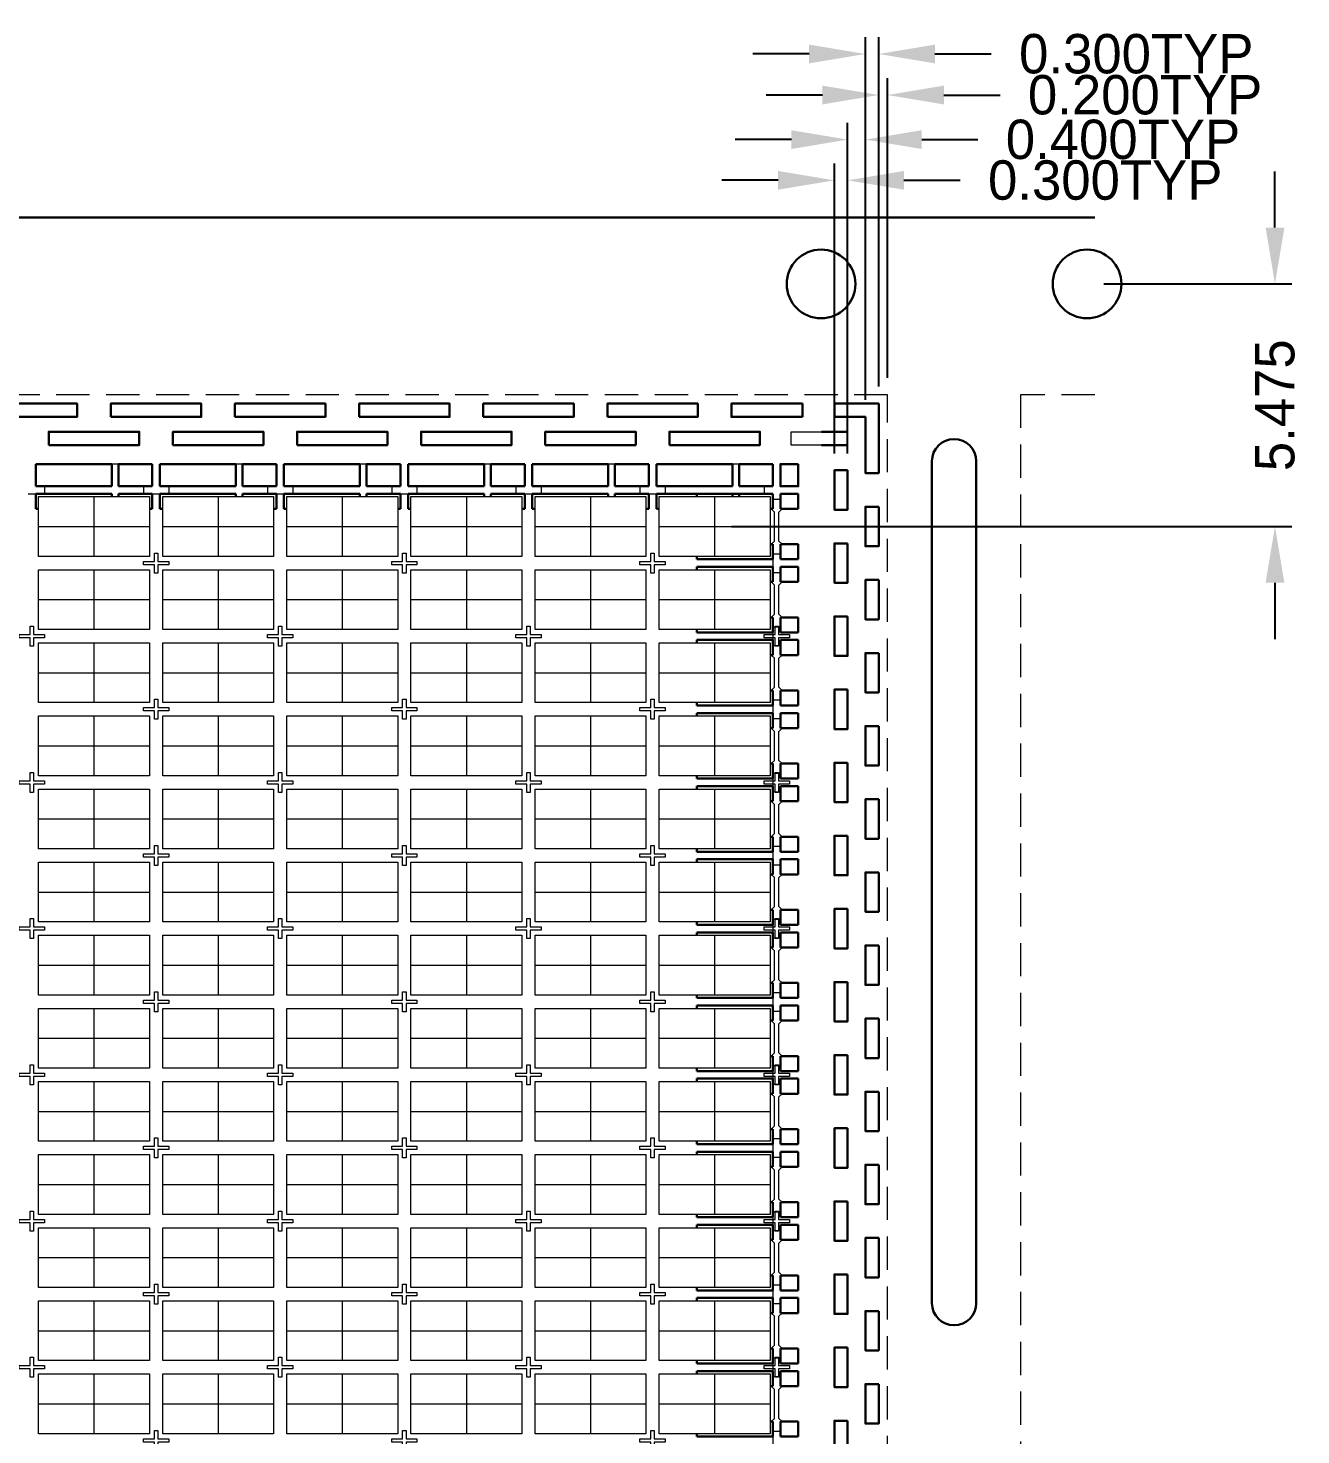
# Model space of a CAD drawing. Extents: x -109 to 32, y -47 to 43.
# Drawn here: x -0.11 to 28.6, y 4.98 to 36.73 of the extents above; entities that cross this region are included whole.
import ezdxf

# ---------------------------------------------------------------- set-up
doc = ezdxf.new("R2010")
doc.units = 0
doc.header["$LTSCALE"] = 3
doc.header["$MEASUREMENT"] = 0
for name, pattern in [('CENTER', [2, 1.25, -0.25, 0.25, -0.25]), ('HIDDEN', [0.375, 0.25, -0.125]), ('PHANTOM', [2.5, 1.25, -0.25, 0.25, -0.25, 0.25, -0.25])]:
    doc.linetypes.add(name, pattern=pattern)
for name, color, linetype, lineweight in [('CLIN', 1, 'CENTER', 15), ('DIM', 4, 'Continuous', 13), ('FULL METAL', 33, 'HIDDEN', 15), ('HIDN', 6, 'HIDDEN', 15), ('OBJ', 3, 'Continuous', 30), ('OBJ1', 7, 'Continuous', 30), ('OBJ3', 40, 'Continuous', 30), ('OBJ4', 7, 'Continuous', 30), ('PHANTOM', 5, 'PHANTOM', 15), ('SAW', 2, 'HIDDEN', 15), ('SAW2', 3, 'HIDDEN', 13), ('TEXT', 2, 'Continuous', 20)]:
    doc.layers.add(name, color=color, linetype=linetype, lineweight=lineweight)
doc.dimstyles.new('3DEC X 2', dxfattribs={"dimtxt": 0.889, "dimasz": 1.27, "dimexe": 0.381, "dimexo": 0.381, "dimgap": 0.381, "dimtad": 0, "dimdec": 3, "dimzin": 0, "dimdsep": 46, "dimtxsty": 'Standard', "dimcen": 0, "dimadec": 0, "dimazin": 0, "dimtfac": 1, "dimtdec": 3, "dimtofl": 0, "dimtmove": 0, "dimatfit": 3, "dimfxl": 1, "dimtolj": 1, "dimtzin": 0, "dimarcsym": 0})

# ---------------------------------------------------------------- blocks, each defined once
blk = doc.blocks.new('*U3')
at = {"layer": 'OBJ1', "color": 0}
blk.add_lwpolyline([(-1.02, 0.15), (1.02, 0.15), (1.02, -0.15), (-1.02, -0.15)], close=True, dxfattribs=at)
blk = doc.blocks.new('*U2')
at = {"layer": 'OBJ1'}
for p in [(92.4, 0), (95.2, 0), (98, 0), (100.8, 0), (103.6, 0), (106.4, 0)]:
    blk.add_blockref('*U3', p, dxfattribs=at)
blk = doc.blocks.new('*U9')
at = {"layer": 'OBJ3'}
for p, q in [((-1.23, -0.005), (-1.23, -0.505)), ((-1.23, -0.005), (0.485, -0.005)), ((0.485, -0.005), (0.485, -0.505)), ((0.635, -0.005), (1.4, -0.005)), ((0.635, -0.005), (0.635, -0.505)), ((1.4, -0.005), (1.4, -0.505)), ((-1.23, -0.505), (0.485, -0.505)), ((0.635, -0.505), (1.4, -0.505))]:
    blk.add_line(p, q, dxfattribs=at)
at = {"layer": 'OBJ4'}
for p, q in [((-1.23, 0.165), (-1.23, 0.505)), ((-1.165, 0.505), (-1.23, 0.505)), ((1.335, 0.505), (1.4, 0.505)), ((1.4, 0.505), (1.4, 0.165)), ((-0.365, 0.165), (-1.23, 0.165)), ((0.485, 0.165), (-1.23, 0.165)), ((0.485, 0.23), (0.485, 0.165)), ((0.635, 0.23), (0.635, 0.165)), ((1.4, 0.165), (0.635, 0.165))]:
    blk.add_line(p, q, dxfattribs=at)
at = {"layer": 'SAW2'}
for p, q in [((-1.4, 0.165), (-1.23, 0.165)), ((-1.03, -0.005), (-1.03, 0.165)), ((1.2, -0.005), (1.2, 0.165)), ((0.635, -0.505), (0.485, -0.505))]:
    blk.add_line(p, q, dxfattribs=at)
blk = doc.blocks.new('*U8')
at = {"layer": 'DIM'}
for p in [(92.4, 0), (95.2, 0), (98, 0), (100.8, 0), (103.6, 0), (106.4, 0)]:
    blk.add_blockref('*U9', p, dxfattribs=at)
blk = doc.blocks.new('*U11')
at = {"layer": 'OBJ3'}
for p, q in [((-1.1425, 0.825), (-1.1425, 0.485)), ((-1.1425, 0.825), (-0.7425, 0.825)), ((-0.7425, 0.825), (-0.7425, 0.485)), ((-1.1425, 0.485), (-0.7425, 0.485)), ((-1.1425, -0.315), (-1.1425, -0.655)), ((-1.1425, -0.315), (-0.7425, -0.315)), ((-1.1425, -0.315), (-1.1425, -0.655)), ((-1.1425, -0.315), (-0.7425, -0.315)), ((-0.7425, -0.315), (-0.7425, -0.655)), ((-0.7425, -0.315), (-0.7425, -0.655)), ((-1.1425, -0.655), (-0.7425, -0.655)), ((-1.1425, -0.655), (-0.7425, -0.655))]:
    blk.add_line(p, q, dxfattribs=at)
at = {"layer": 'OBJ4'}
for p, q in [((-0.5725, 0.485), (-0.5725, 0.825)), ((-0.5725, 0.825), (1.1425, 0.825)), ((1.1425, 0.825), (1.1425, 0.76)), ((-0.5075, 0.485), (-0.5725, 0.485)), ((-0.5725, -0.655), (-0.5725, -0.315)), ((-0.5075, -0.315), (-0.5725, -0.315)), ((-0.5075, -0.315), (-0.5725, -0.315)), ((1.1425, -0.59), (1.1425, -0.655)), ((1.1425, -0.655), (-0.5725, -0.655))]:
    blk.add_line(p, q, dxfattribs=at)
at = {"layer": 'SAW'}
for points in [[(-0.7805, -0.315), (-0.7075, -0.242), (-0.7075, 0.412), (-0.7805, 0.485)], [(-0.5345, -0.315), (-0.6075, -0.242), (-0.6075, 0.412), (-0.5345, 0.485)]]:
    blk.add_lwpolyline(points, dxfattribs=at)
at = {"layer": 'SAW2'}
for p, q in [((-0.5725, 0.7), (-0.7425, 0.7)), ((-0.5725, -0.53), (-0.7425, -0.53)), ((-0.5725, -0.53), (-0.7425, -0.53)), ((-0.5725, -0.655), (-0.5725, -0.825))]:
    blk.add_line(p, q, dxfattribs=at)
blk = doc.blocks.new('*U10')
at = {"layer": 'DIM'}
for p in [(0, 59.4), (0, 57.75), (0, 56.1), (0, 54.45), (0, 52.8), (0, 51.15), (0, 49.5), (0, 47.85), (0, 46.2), (0, 44.55), (0, 42.9), (0, 41.25), (0, 39.6)]:
    blk.add_blockref('*U11', p, dxfattribs=at)
blk = doc.blocks.new('*U12')
at = {"layer": 'FULL METAL'}
blk.add_lwpolyline([(-0.038, 0.038), (-0.038, 0.225), (0.038, 0.225), (0.038, 0.038), (0.285, 0.038), (0.285, -0.038), (0.038, -0.038), (0.038, -0.225), (-0.038, -0.225), (-0.038, -0.038), (-0.285, -0.038), (-0.285, 0.038)], close=True, dxfattribs=at)
blk = doc.blocks.new('*U13')
at = {"layer": 'CLIN'}
for p in [(95.2, 59.4), (100.8, 59.4), (106.4, 59.4), (95.2, 56.1), (100.8, 56.1), (106.4, 56.1), (95.2, 52.8), (100.8, 52.8), (106.4, 52.8), (95.2, 49.5), (100.8, 49.5), (106.4, 49.5), (95.2, 46.2), (100.8, 46.2), (106.4, 46.2), (95.2, 42.9), (100.8, 42.9), (106.4, 42.9), (95.2, 39.6), (100.8, 39.6), (106.4, 39.6)]:
    blk.add_blockref('*U12', p, dxfattribs=at)
blk = doc.blocks.new('*U14')
at = {"layer": 'FULL METAL'}
blk.add_lwpolyline([(-0.038, 0.038), (-0.038, 0.225), (0.038, 0.225), (0.038, 0.038), (0.285, 0.038), (0.285, -0.038), (0.038, -0.038), (0.038, -0.225), (-0.038, -0.225), (-0.038, -0.038), (-0.285, -0.038), (-0.285, 0.038)], close=True, dxfattribs=at)
blk = doc.blocks.new('*U15')
at = {"layer": 'CLIN'}
for p in [(89.6, 56.1), (95.2, 56.1), (100.8, 56.1), (106.4, 56.1), (89.6, 52.8), (95.2, 52.8), (100.8, 52.8), (106.4, 52.8), (89.6, 49.5), (95.2, 49.5), (100.8, 49.5), (106.4, 49.5), (89.6, 46.2), (95.2, 46.2), (100.8, 46.2), (106.4, 46.2), (89.6, 42.9), (95.2, 42.9), (100.8, 42.9), (106.4, 42.9), (89.6, 39.6), (95.2, 39.6), (100.8, 39.6), (106.4, 39.6)]:
    blk.add_blockref('*U14', p, dxfattribs=at)
blk = doc.blocks.new('*D32')
at = {"layer": 'Defpoints', "color": 0, "transparency": 16777216}
for p in [(287.46, -57.956), (287.46, -64.719), (287.26, -64.919)]:
    blk.add_point(p, dxfattribs=at)
at = {"layer": 'DIM', "color": 0, "lineweight": -2, "transparency": 16777216}
for p, q in [((287.26, -64.538), (287.26, -57.575)), ((287.46, -64.338), (287.46, -57.575)), ((285.99, -57.956), (284.72, -57.956)), ((288.73, -57.956), (290, -57.956))]:
    blk.add_line(p, q, dxfattribs=at)
at = {"layer": 'DIM', "color": 0, "transparency": 16777216}
for points in [[(285.99, -58.168), (285.99, -57.744), (287.26, -57.956)], [(288.73, -57.744), (288.73, -58.168), (287.46, -57.956)]]:
    blk.add_solid(points, dxfattribs=at)
at = {"layer": 'DIM', "color": 0, "transparency": 16777216, "insert": (293.27, -57.956), "char_height": 0.889, "attachment_point": 5}
blk.add_mtext('\\A1;\\A1;0.200TYP', dxfattribs=at)
blk = doc.blocks.new('*D33')
at = {"layer": 'Defpoints', "color": 0, "transparency": 16777216}
for p in [(287.26, -57.03), (287.26, -64.919), (286.96, -65.219)]:
    blk.add_point(p, dxfattribs=at)
at = {"layer": 'DIM', "color": 0, "lineweight": -2, "transparency": 16777216}
for p, q in [((286.96, -64.838), (286.96, -56.649)), ((287.26, -64.538), (287.26, -56.649)), ((285.69, -57.03), (284.42, -57.03)), ((288.53, -57.03), (289.8, -57.03))]:
    blk.add_line(p, q, dxfattribs=at)
at = {"layer": 'DIM', "color": 0, "transparency": 16777216}
for points in [[(285.69, -57.242), (285.69, -56.818), (286.96, -57.03)], [(288.53, -56.818), (288.53, -57.242), (287.26, -57.03)]]:
    blk.add_solid(points, dxfattribs=at)
at = {"layer": 'DIM', "color": 0, "transparency": 16777216, "insert": (293.07, -57.03), "char_height": 0.889, "attachment_point": 5}
blk.add_mtext('\\A1;\\A1;0.300TYP', dxfattribs=at)
blk = doc.blocks.new('*D34')
at = {"layer": 'Defpoints', "color": 0, "transparency": 16777216}
for p in [(286.56, -59.881), (286.26, -66.424), (286.56, -66.424)]:
    blk.add_point(p, dxfattribs=at)
at = {"layer": 'DIM', "color": 0, "lineweight": -2, "transparency": 16777216}
for p, q in [((286.26, -66.043), (286.26, -59.5)), ((286.56, -66.043), (286.56, -59.5)), ((284.99, -59.881), (283.72, -59.881)), ((287.83, -59.881), (289.1, -59.881))]:
    blk.add_line(p, q, dxfattribs=at)
at = {"layer": 'DIM', "color": 0, "transparency": 16777216}
for points in [[(284.99, -60.093), (284.99, -59.67), (286.26, -59.881)], [(287.83, -59.67), (287.83, -60.093), (286.56, -59.881)]]:
    blk.add_solid(points, dxfattribs=at)
at = {"layer": 'DIM', "color": 0, "transparency": 16777216, "insert": (292.37, -59.881), "char_height": 0.889, "attachment_point": 5}
blk.add_mtext('\\A1;\\A1;0.300TYP', dxfattribs=at)
blk = doc.blocks.new('*D37')
at = {"layer": 'Defpoints', "color": 0, "transparency": 16777216}
for p in [(286.96, -58.962), (286.96, -65.219), (286.56, -65.557)]:
    blk.add_point(p, dxfattribs=at)
at = {"layer": 'DIM', "color": 0, "lineweight": -2, "transparency": 16777216}
for p, q in [((286.56, -65.176), (286.56, -58.581)), ((286.96, -64.838), (286.96, -58.581)), ((285.29, -58.962), (284.02, -58.962)), ((288.23, -58.962), (289.5, -58.962))]:
    blk.add_line(p, q, dxfattribs=at)
at = {"layer": 'DIM', "color": 0, "transparency": 16777216}
for points in [[(285.29, -59.174), (285.29, -58.75), (286.56, -58.962)], [(288.23, -58.75), (288.23, -59.174), (286.96, -58.962)]]:
    blk.add_solid(points, dxfattribs=at)
at = {"layer": 'DIM', "color": 0, "transparency": 16777216, "insert": (292.77, -58.962), "char_height": 0.889, "attachment_point": 5}
blk.add_mtext('\\A1;\\A1;0.400TYP', dxfattribs=at)
blk = doc.blocks.new('*D38')
at = {"layer": 'Defpoints', "color": 0, "transparency": 16777216}
for p in [(291.96, -62.219), (283.56, -67.694), (296.199, -67.694)]:
    blk.add_point(p, dxfattribs=at)
at = {"layer": 'DIM', "color": 0, "lineweight": -2, "transparency": 16777216}
for p, q in [((296.199, -60.949), (296.199, -59.679)), ((292.341, -62.219), (296.58, -62.219)), ((283.941, -67.694), (296.58, -67.694)), ((296.199, -68.964), (296.199, -70.234))]:
    blk.add_line(p, q, dxfattribs=at)
at = {"layer": 'DIM', "color": 0, "transparency": 16777216}
for points in [[(295.987, -60.949), (296.411, -60.949), (296.199, -62.219)], [(296.411, -68.964), (295.987, -68.964), (296.199, -67.694)]]:
    blk.add_solid(points, dxfattribs=at)
at = {"layer": 'DIM', "color": 0, "transparency": 16777216, "insert": (296.199, -64.957), "char_height": 0.889, "attachment_point": 5, "rotation": 90}
blk.add_mtext('\\A1;5.475', dxfattribs=at)

msp = doc.modelspace()

# ---------------------------------------------------------------- linework, layer by layer
at = {"layer": 'CLIN'}
for p, q in [((1.3768, 26.1552), (1.3768, 24.8052)), ((1.3768, 26.1552), (1.3768, 24.8052)), ((4.1768, 26.1552), (4.1768, 24.8052)), ((4.1768, 26.1552), (4.1768, 24.8052)), ((6.9768, 26.1552), (6.9768, 24.8052)), ((6.9768, 26.1552), (6.9768, 24.8052)), ((9.7768, 26.1552), (9.7768, 24.8052)), ((9.7768, 26.1552), (9.7768, 24.8052)), ((12.5768, 26.1552), (12.5768, 24.8052)), ((12.5768, 26.1552), (12.5768, 24.8052)), ((15.3768, 26.1552), (15.3768, 24.8052)), ((15.3768, 26.1552), (15.3768, 24.8052)), ((0.1268, 25.4802), (2.6268, 25.4802)), ((0.1268, 25.4802), (2.6268, 25.4802)), ((2.9268, 25.4802), (5.4268, 25.4802)), ((2.9268, 25.4802), (5.4268, 25.4802)), ((5.7268, 25.4802), (8.2268, 25.4802)), ((5.7268, 25.4802), (8.2268, 25.4802)), ((8.5268, 25.4802), (11.0268, 25.4802)), ((8.5268, 25.4802), (11.0268, 25.4802)), ((11.3268, 25.4802), (13.8268, 25.4802)), ((11.3268, 25.4802), (13.8268, 25.4802)), ((14.1268, 25.4802), (16.6268, 25.4802)), ((14.1268, 25.4802), (16.6268, 25.4802)), ((1.3768, 24.5052), (1.3768, 23.1552)), ((1.3768, 24.5052), (1.3768, 23.1552)), ((4.1768, 24.5052), (4.1768, 23.1552)), ((4.1768, 24.5052), (4.1768, 23.1552)), ((6.9768, 24.5052), (6.9768, 23.1552)), ((6.9768, 24.5052), (6.9768, 23.1552)), ((9.7768, 24.5052), (9.7768, 23.1552)), ((9.7768, 24.5052), (9.7768, 23.1552)), ((12.5768, 24.5052), (12.5768, 23.1552)), ((12.5768, 24.5052), (12.5768, 23.1552)), ((15.3768, 24.5052), (15.3768, 23.1552)), ((15.3768, 24.5052), (15.3768, 23.1552)), ((0.1268, 23.8302), (2.6268, 23.8302)), ((0.1268, 23.8302), (2.6268, 23.8302)), ((2.9268, 23.8302), (5.4268, 23.8302)), ((2.9268, 23.8302), (5.4268, 23.8302)), ((5.7268, 23.8302), (8.2268, 23.8302)), ((5.7268, 23.8302), (8.2268, 23.8302)), ((8.5268, 23.8302), (11.0268, 23.8302)), ((8.5268, 23.8302), (11.0268, 23.8302)), ((11.3268, 23.8302), (13.8268, 23.8302)), ((11.3268, 23.8302), (13.8268, 23.8302)), ((14.1268, 23.8302), (16.6268, 23.8302)), ((14.1268, 23.8302), (16.6268, 23.8302)), ((1.3768, 22.8552), (1.3768, 21.5052)), ((1.3768, 22.8552), (1.3768, 21.5052)), ((4.1768, 22.8552), (4.1768, 21.5052)), ((4.1768, 22.8552), (4.1768, 21.5052)), ((6.9768, 22.8552), (6.9768, 21.5052)), ((6.9768, 22.8552), (6.9768, 21.5052)), ((9.7768, 22.8552), (9.7768, 21.5052)), ((9.7768, 22.8552), (9.7768, 21.5052)), ((12.5768, 22.8552), (12.5768, 21.5052)), ((12.5768, 22.8552), (12.5768, 21.5052)), ((15.3768, 22.8552), (15.3768, 21.5052)), ((15.3768, 22.8552), (15.3768, 21.5052)), ((0.1268, 22.1802), (2.6268, 22.1802)), ((0.1268, 22.1802), (2.6268, 22.1802)), ((2.9268, 22.1802), (5.4268, 22.1802)), ((2.9268, 22.1802), (5.4268, 22.1802)), ((5.7268, 22.1802), (8.2268, 22.1802)), ((5.7268, 22.1802), (8.2268, 22.1802)), ((8.5268, 22.1802), (11.0268, 22.1802)), ((8.5268, 22.1802), (11.0268, 22.1802)), ((11.3268, 22.1802), (13.8268, 22.1802)), ((11.3268, 22.1802), (13.8268, 22.1802)), ((14.1268, 22.1802), (16.6268, 22.1802)), ((14.1268, 22.1802), (16.6268, 22.1802)), ((1.3768, 21.2052), (1.3768, 19.8552)), ((1.3768, 21.2052), (1.3768, 19.8552)), ((4.1768, 21.2052), (4.1768, 19.8552)), ((4.1768, 21.2052), (4.1768, 19.8552)), ((6.9768, 21.2052), (6.9768, 19.8552)), ((6.9768, 21.2052), (6.9768, 19.8552)), ((9.7768, 21.2052), (9.7768, 19.8552)), ((9.7768, 21.2052), (9.7768, 19.8552)), ((12.5768, 21.2052), (12.5768, 19.8552)), ((12.5768, 21.2052), (12.5768, 19.8552)), ((15.3768, 21.2052), (15.3768, 19.8552)), ((15.3768, 21.2052), (15.3768, 19.8552)), ((0.1268, 20.5302), (2.6268, 20.5302)), ((0.1268, 20.5302), (2.6268, 20.5302)), ((2.9268, 20.5302), (5.4268, 20.5302)), ((2.9268, 20.5302), (5.4268, 20.5302)), ((5.7268, 20.5302), (8.2268, 20.5302)), ((5.7268, 20.5302), (8.2268, 20.5302)), ((8.5268, 20.5302), (11.0268, 20.5302)), ((8.5268, 20.5302), (11.0268, 20.5302)), ((11.3268, 20.5302), (13.8268, 20.5302)), ((11.3268, 20.5302), (13.8268, 20.5302)), ((14.1268, 20.5302), (16.6268, 20.5302)), ((14.1268, 20.5302), (16.6268, 20.5302)), ((1.3768, 19.5552), (1.3768, 18.2052)), ((1.3768, 19.5552), (1.3768, 18.2052)), ((4.1768, 19.5552), (4.1768, 18.2052)), ((4.1768, 19.5552), (4.1768, 18.2052)), ((6.9768, 19.5552), (6.9768, 18.2052)), ((6.9768, 19.5552), (6.9768, 18.2052)), ((9.7768, 19.5552), (9.7768, 18.2052)), ((9.7768, 19.5552), (9.7768, 18.2052)), ((12.5768, 19.5552), (12.5768, 18.2052)), ((12.5768, 19.5552), (12.5768, 18.2052)), ((15.3768, 19.5552), (15.3768, 18.2052)), ((15.3768, 19.5552), (15.3768, 18.2052)), ((0.1268, 18.8802), (2.6268, 18.8802)), ((0.1268, 18.8802), (2.6268, 18.8802)), ((2.9268, 18.8802), (5.4268, 18.8802)), ((2.9268, 18.8802), (5.4268, 18.8802)), ((5.7268, 18.8802), (8.2268, 18.8802)), ((5.7268, 18.8802), (8.2268, 18.8802)), ((8.5268, 18.8802), (11.0268, 18.8802)), ((8.5268, 18.8802), (11.0268, 18.8802)), ((11.3268, 18.8802), (13.8268, 18.8802)), ((11.3268, 18.8802), (13.8268, 18.8802)), ((14.1268, 18.8802), (16.6268, 18.8802)), ((14.1268, 18.8802), (16.6268, 18.8802)), ((1.3768, 17.9052), (1.3768, 16.5552)), ((1.3768, 17.9052), (1.3768, 16.5552)), ((4.1768, 17.9052), (4.1768, 16.5552)), ((4.1768, 17.9052), (4.1768, 16.5552)), ((6.9768, 17.9052), (6.9768, 16.5552)), ((6.9768, 17.9052), (6.9768, 16.5552)), ((9.7768, 17.9052), (9.7768, 16.5552)), ((9.7768, 17.9052), (9.7768, 16.5552)), ((12.5768, 17.9052), (12.5768, 16.5552)), ((12.5768, 17.9052), (12.5768, 16.5552)), ((15.3768, 17.9052), (15.3768, 16.5552)), ((15.3768, 17.9052), (15.3768, 16.5552)), ((0.1268, 17.2302), (2.6268, 17.2302)), ((0.1268, 17.2302), (2.6268, 17.2302)), ((2.9268, 17.2302), (5.4268, 17.2302)), ((2.9268, 17.2302), (5.4268, 17.2302)), ((5.7268, 17.2302), (8.2268, 17.2302)), ((5.7268, 17.2302), (8.2268, 17.2302)), ((8.5268, 17.2302), (11.0268, 17.2302)), ((8.5268, 17.2302), (11.0268, 17.2302)), ((11.3268, 17.2302), (13.8268, 17.2302)), ((11.3268, 17.2302), (13.8268, 17.2302)), ((14.1268, 17.2302), (16.6268, 17.2302)), ((14.1268, 17.2302), (16.6268, 17.2302)), ((1.3768, 16.2552), (1.3768, 14.9052)), ((1.3768, 16.2552), (1.3768, 14.9052)), ((4.1768, 16.2552), (4.1768, 14.9052)), ((4.1768, 16.2552), (4.1768, 14.9052)), ((6.9768, 16.2552), (6.9768, 14.9052)), ((6.9768, 16.2552), (6.9768, 14.9052)), ((9.7768, 16.2552), (9.7768, 14.9052)), ((9.7768, 16.2552), (9.7768, 14.9052)), ((12.5768, 16.2552), (12.5768, 14.9052)), ((12.5768, 16.2552), (12.5768, 14.9052)), ((15.3768, 16.2552), (15.3768, 14.9052)), ((15.3768, 16.2552), (15.3768, 14.9052)), ((0.1268, 15.5802), (2.6268, 15.5802)), ((0.1268, 15.5802), (2.6268, 15.5802)), ((2.9268, 15.5802), (5.4268, 15.5802)), ((2.9268, 15.5802), (5.4268, 15.5802)), ((5.7268, 15.5802), (8.2268, 15.5802)), ((5.7268, 15.5802), (8.2268, 15.5802)), ((8.5268, 15.5802), (11.0268, 15.5802)), ((8.5268, 15.5802), (11.0268, 15.5802)), ((11.3268, 15.5802), (13.8268, 15.5802)), ((11.3268, 15.5802), (13.8268, 15.5802)), ((14.1268, 15.5802), (16.6268, 15.5802)), ((14.1268, 15.5802), (16.6268, 15.5802)), ((1.3768, 14.6052), (1.3768, 13.2552)), ((1.3768, 14.6052), (1.3768, 13.2552)), ((4.1768, 14.6052), (4.1768, 13.2552)), ((4.1768, 14.6052), (4.1768, 13.2552)), ((6.9768, 14.6052), (6.9768, 13.2552)), ((6.9768, 14.6052), (6.9768, 13.2552)), ((9.7768, 14.6052), (9.7768, 13.2552)), ((9.7768, 14.6052), (9.7768, 13.2552)), ((12.5768, 14.6052), (12.5768, 13.2552)), ((12.5768, 14.6052), (12.5768, 13.2552)), ((15.3768, 14.6052), (15.3768, 13.2552)), ((15.3768, 14.6052), (15.3768, 13.2552)), ((0.1268, 13.9302), (2.6268, 13.9302)), ((0.1268, 13.9302), (2.6268, 13.9302)), ((2.9268, 13.9302), (5.4268, 13.9302)), ((2.9268, 13.9302), (5.4268, 13.9302)), ((5.7268, 13.9302), (8.2268, 13.9302)), ((5.7268, 13.9302), (8.2268, 13.9302)), ((8.5268, 13.9302), (11.0268, 13.9302)), ((8.5268, 13.9302), (11.0268, 13.9302)), ((11.3268, 13.9302), (13.8268, 13.9302)), ((11.3268, 13.9302), (13.8268, 13.9302)), ((14.1268, 13.9302), (16.6268, 13.9302)), ((14.1268, 13.9302), (16.6268, 13.9302)), ((1.3768, 12.9552), (1.3768, 11.6052)), ((1.3768, 12.9552), (1.3768, 11.6052)), ((4.1768, 12.9552), (4.1768, 11.6052)), ((4.1768, 12.9552), (4.1768, 11.6052)), ((6.9768, 12.9552), (6.9768, 11.6052)), ((6.9768, 12.9552), (6.9768, 11.6052)), ((9.7768, 12.9552), (9.7768, 11.6052)), ((9.7768, 12.9552), (9.7768, 11.6052)), ((12.5768, 12.9552), (12.5768, 11.6052)), ((12.5768, 12.9552), (12.5768, 11.6052)), ((15.3768, 12.9552), (15.3768, 11.6052)), ((15.3768, 12.9552), (15.3768, 11.6052)), ((0.1268, 12.2802), (2.6268, 12.2802)), ((0.1268, 12.2802), (2.6268, 12.2802)), ((2.9268, 12.2802), (5.4268, 12.2802)), ((2.9268, 12.2802), (5.4268, 12.2802)), ((5.7268, 12.2802), (8.2268, 12.2802)), ((5.7268, 12.2802), (8.2268, 12.2802)), ((8.5268, 12.2802), (11.0268, 12.2802)), ((8.5268, 12.2802), (11.0268, 12.2802)), ((11.3268, 12.2802), (13.8268, 12.2802)), ((11.3268, 12.2802), (13.8268, 12.2802)), ((14.1268, 12.2802), (16.6268, 12.2802)), ((14.1268, 12.2802), (16.6268, 12.2802)), ((1.3768, 11.3052), (1.3768, 9.9552)), ((1.3768, 11.3052), (1.3768, 9.9552)), ((4.1768, 11.3052), (4.1768, 9.9552)), ((4.1768, 11.3052), (4.1768, 9.9552)), ((6.9768, 11.3052), (6.9768, 9.9552)), ((6.9768, 11.3052), (6.9768, 9.9552)), ((9.7768, 11.3052), (9.7768, 9.9552)), ((9.7768, 11.3052), (9.7768, 9.9552)), ((12.5768, 11.3052), (12.5768, 9.9552)), ((12.5768, 11.3052), (12.5768, 9.9552)), ((15.3768, 11.3052), (15.3768, 9.9552)), ((15.3768, 11.3052), (15.3768, 9.9552)), ((0.1268, 10.6302), (2.6268, 10.6302)), ((0.1268, 10.6302), (2.6268, 10.6302)), ((2.9268, 10.6302), (5.4268, 10.6302)), ((2.9268, 10.6302), (5.4268, 10.6302)), ((5.7268, 10.6302), (8.2268, 10.6302)), ((5.7268, 10.6302), (8.2268, 10.6302)), ((8.5268, 10.6302), (11.0268, 10.6302)), ((8.5268, 10.6302), (11.0268, 10.6302)), ((11.3268, 10.6302), (13.8268, 10.6302)), ((11.3268, 10.6302), (13.8268, 10.6302)), ((14.1268, 10.6302), (16.6268, 10.6302)), ((14.1268, 10.6302), (16.6268, 10.6302)), ((1.3768, 9.6552), (1.3768, 8.3052)), ((1.3768, 9.6552), (1.3768, 8.3052)), ((4.1768, 9.6552), (4.1768, 8.3052)), ((4.1768, 9.6552), (4.1768, 8.3052)), ((6.9768, 9.6552), (6.9768, 8.3052)), ((6.9768, 9.6552), (6.9768, 8.3052)), ((9.7768, 9.6552), (9.7768, 8.3052)), ((9.7768, 9.6552), (9.7768, 8.3052)), ((12.5768, 9.6552), (12.5768, 8.3052)), ((12.5768, 9.6552), (12.5768, 8.3052)), ((15.3768, 9.6552), (15.3768, 8.3052)), ((15.3768, 9.6552), (15.3768, 8.3052)), ((0.1268, 8.9802), (2.6268, 8.9802)), ((0.1268, 8.9802), (2.6268, 8.9802)), ((2.9268, 8.9802), (5.4268, 8.9802)), ((2.9268, 8.9802), (5.4268, 8.9802)), ((5.7268, 8.9802), (8.2268, 8.9802)), ((5.7268, 8.9802), (8.2268, 8.9802)), ((8.5268, 8.9802), (11.0268, 8.9802)), ((8.5268, 8.9802), (11.0268, 8.9802)), ((11.3268, 8.9802), (13.8268, 8.9802)), ((11.3268, 8.9802), (13.8268, 8.9802)), ((14.1268, 8.9802), (16.6268, 8.9802)), ((14.1268, 8.9802), (16.6268, 8.9802)), ((1.3768, 8.0052), (1.3768, 6.6552)), ((1.3768, 8.0052), (1.3768, 6.6552)), ((4.1768, 8.0052), (4.1768, 6.6552)), ((4.1768, 8.0052), (4.1768, 6.6552)), ((6.9768, 8.0052), (6.9768, 6.6552)), ((6.9768, 8.0052), (6.9768, 6.6552)), ((9.7768, 8.0052), (9.7768, 6.6552)), ((9.7768, 8.0052), (9.7768, 6.6552)), ((12.5768, 8.0052), (12.5768, 6.6552)), ((12.5768, 8.0052), (12.5768, 6.6552)), ((15.3768, 8.0052), (15.3768, 6.6552)), ((15.3768, 8.0052), (15.3768, 6.6552)), ((0.1268, 7.3302), (2.6268, 7.3302)), ((0.1268, 7.3302), (2.6268, 7.3302)), ((2.9268, 7.3302), (5.4268, 7.3302)), ((2.9268, 7.3302), (5.4268, 7.3302)), ((5.7268, 7.3302), (8.2268, 7.3302)), ((5.7268, 7.3302), (8.2268, 7.3302)), ((8.5268, 7.3302), (11.0268, 7.3302)), ((8.5268, 7.3302), (11.0268, 7.3302)), ((11.3268, 7.3302), (13.8268, 7.3302)), ((11.3268, 7.3302), (13.8268, 7.3302)), ((14.1268, 7.3302), (16.6268, 7.3302)), ((14.1268, 7.3302), (16.6268, 7.3302)), ((1.3768, 6.3552), (1.3768, 5.0052)), ((1.3768, 6.3552), (1.3768, 5.0052)), ((4.1768, 6.3552), (4.1768, 5.0052)), ((4.1768, 6.3552), (4.1768, 5.0052)), ((6.9768, 6.3552), (6.9768, 5.0052)), ((6.9768, 6.3552), (6.9768, 5.0052)), ((9.7768, 6.3552), (9.7768, 5.0052)), ((9.7768, 6.3552), (9.7768, 5.0052)), ((12.5768, 6.3552), (12.5768, 5.0052)), ((12.5768, 6.3552), (12.5768, 5.0052)), ((15.3768, 6.3552), (15.3768, 5.0052)), ((15.3768, 6.3552), (15.3768, 5.0052)), ((0.1268, 5.6802), (2.6268, 5.6802)), ((0.1268, 5.6802), (2.6268, 5.6802)), ((2.9268, 5.6802), (5.4268, 5.6802)), ((2.9268, 5.6802), (5.4268, 5.6802)), ((5.7268, 5.6802), (8.2268, 5.6802)), ((5.7268, 5.6802), (8.2268, 5.6802)), ((8.5268, 5.6802), (11.0268, 5.6802)), ((8.5268, 5.6802), (11.0268, 5.6802)), ((11.3268, 5.6802), (13.8268, 5.6802)), ((11.3268, 5.6802), (13.8268, 5.6802)), ((14.1268, 5.6802), (16.6268, 5.6802)), ((14.1268, 5.6802), (16.6268, 5.6802))]:
    msp.add_line(p, q, dxfattribs=at)
at = {"layer": 'HIDN'}
msp.add_lwpolyline([(19.2768, 28.4552), (-97.7232, 28.4552), (-97.7232, -38.5448), (19.2768, -38.5448)], close=True, dxfattribs=at)
msp.add_lwpolyline([(23.9497, 28.4552), (22.2768, 28.4552), (22.2768, -38.5448), (23.9497, -38.5448)], dxfattribs=at)
at = {"layer": 'OBJ'}
msp.add_line((23.9497, 32.4552), (-97.2232, 32.4552), dxfattribs=at)
msp.add_lwpolyline([(20.2768, 26.9552, -1), (21.2768, 26.9552), (21.2768, 7.9552, -1), (20.2768, 7.9552)], format="xyb", close=True, dxfattribs=at)
for centre in [(17.7768, 30.9552), (17.7768, 30.9552), (23.7768, 30.9552)]:
    msp.add_circle(centre, 0.775, dxfattribs=at)
at = {"layer": 'OBJ1'}
for p, q in [((17.3618, 27.9552), (17.3618, 28.2552)), ((2.3968, 27.6177), (0.3993, 27.6177)), ((0.3993, 27.3177), (2.3968, 27.3177)), ((5.1968, 27.6177), (3.1993, 27.6177)), ((3.1993, 27.3177), (5.1968, 27.3177)), ((7.9968, 27.6177), (5.9993, 27.6177)), ((5.9993, 27.3177), (7.9968, 27.3177)), ((10.7968, 27.6177), (8.7993, 27.6177)), ((8.7993, 27.3177), (10.7968, 27.3177)), ((13.5968, 27.6177), (11.5993, 27.6177)), ((11.5993, 27.3177), (13.5968, 27.3177)), ((16.3968, 27.6177), (14.3993, 27.6177)), ((14.3993, 27.3177), (16.3968, 27.3177))]:
    msp.add_line(p, q, dxfattribs=at)
at = {"layer": 'OBJ1', "color": 0}
for p, q in [((17.7868, 27.6177), (18.3768, 27.6177)), ((18.3768, 27.3177), (17.7868, 27.3177))]:
    msp.add_line(p, q, dxfattribs=at)
msp.add_lwpolyline([(17.3618, 27.9552), (15.7568, 27.9552), (15.7568, 28.2552), (17.3618, 28.2552)], dxfattribs=at)
msp.add_lwpolyline([(17.3618, 27.9552), (15.7568, 27.9552), (15.7568, 28.2552), (17.3618, 28.2552)], dxfattribs=at)
at = {"layer": 'OBJ1'}
for points in [[(19.0768, 28.2552), (18.0768, 28.2552), (18.0768, 27.9552), (18.7768, 27.9552), (18.7768, 26.6852), (19.0768, 26.6852)], [(18.3768, 26.7502), (18.0768, 26.7502), (18.0768, 25.8602), (18.3768, 25.8602)], [(19.0768, 25.9252), (19.0768, 25.0352), (18.7768, 25.0352), (18.7768, 25.9252)], [(18.3768, 25.1002), (18.0768, 25.1002), (18.0768, 24.2102), (18.3768, 24.2102)], [(19.0768, 24.2752), (19.0768, 23.3852), (18.7768, 23.3852), (18.7768, 24.2752)], [(18.3768, 23.4502), (18.0768, 23.4502), (18.0768, 22.5602), (18.3768, 22.5602)], [(19.0768, 22.6252), (19.0768, 21.7352), (18.7768, 21.7352), (18.7768, 22.6252)], [(18.3768, 21.8002), (18.0768, 21.8002), (18.0768, 20.9102), (18.3768, 20.9102)], [(19.0768, 20.9752), (19.0768, 20.0852), (18.7768, 20.0852), (18.7768, 20.9752)], [(18.3768, 20.1502), (18.0768, 20.1502), (18.0768, 19.2602), (18.3768, 19.2602)], [(19.0768, 19.3252), (19.0768, 18.4352), (18.7768, 18.4352), (18.7768, 19.3252)], [(18.3768, 18.5002), (18.0768, 18.5002), (18.0768, 17.6102), (18.3768, 17.6102)], [(19.0768, 17.6752), (19.0768, 16.7852), (18.7768, 16.7852), (18.7768, 17.6752)], [(18.3768, 16.8502), (18.0768, 16.8502), (18.0768, 15.9602), (18.3768, 15.9602)], [(19.0768, 16.0252), (19.0768, 15.1352), (18.7768, 15.1352), (18.7768, 16.0252)], [(18.3768, 15.2002), (18.0768, 15.2002), (18.0768, 14.3102), (18.3768, 14.3102)], [(19.0768, 14.3752), (19.0768, 13.4852), (18.7768, 13.4852), (18.7768, 14.3752)], [(18.3768, 13.5502), (18.0768, 13.5502), (18.0768, 12.6602), (18.3768, 12.6602)], [(19.0768, 12.7252), (19.0768, 11.8352), (18.7768, 11.8352), (18.7768, 12.7252)], [(18.3768, 11.9002), (18.0768, 11.9002), (18.0768, 11.0102), (18.3768, 11.0102)], [(19.0768, 11.0752), (19.0768, 10.1852), (18.7768, 10.1852), (18.7768, 11.0752)], [(18.3768, 10.2502), (18.0768, 10.2502), (18.0768, 9.3602), (18.3768, 9.3602)], [(19.0768, 9.4252), (19.0768, 8.5352), (18.7768, 8.5352), (18.7768, 9.4252)], [(18.3768, 8.6002), (18.0768, 8.6002), (18.0768, 7.7102), (18.3768, 7.7102)], [(19.0768, 7.7752), (19.0768, 6.8852), (18.7768, 6.8852), (18.7768, 7.7752)], [(18.3768, 6.9502), (18.0768, 6.9502), (18.0768, 6.0602), (18.3768, 6.0602)], [(19.0768, 6.1252), (19.0768, 5.2352), (18.7768, 5.2352), (18.7768, 6.1252)], [(18.3768, 5.3002), (18.0768, 5.3002), (18.0768, 4.4102), (18.3768, 4.4102)]]:
    msp.add_lwpolyline(points, close=True, dxfattribs=at)
at = {"layer": 'OBJ1', "color": 0}
for points in [[(0.3568, 27.3177), (2.3968, 27.3177), (2.3968, 27.6177), (0.3568, 27.6177)], [(3.1568, 27.3177), (5.1968, 27.3177), (5.1968, 27.6177), (3.1568, 27.6177)], [(5.9568, 27.3177), (7.9968, 27.3177), (7.9968, 27.6177), (5.9568, 27.6177)], [(8.7568, 27.3177), (10.7968, 27.3177), (10.7968, 27.6177), (8.7568, 27.6177)], [(11.5568, 27.3177), (13.5968, 27.3177), (13.5968, 27.6177), (11.5568, 27.6177)], [(14.3568, 27.3177), (16.3968, 27.3177), (16.3968, 27.6177), (14.3568, 27.6177)]]:
    msp.add_lwpolyline(points, close=True, dxfattribs=at)
at = {"layer": 'OBJ3'}
msp.add_lwpolyline([(17.2618, 26.8902), (16.8618, 26.8902), (16.8618, 26.3902), (17.2618, 26.3902)], close=True, dxfattribs=at)
at = {"layer": 'PHANTOM'}
for points in [[(0.1268, 26.1552), (2.6268, 26.1552), (2.6268, 24.8052), (0.1268, 24.8052)], [(0.1268, 26.1552), (2.6268, 26.1552), (2.6268, 24.8052), (0.1268, 24.8052)], [(2.9268, 26.1552), (5.4268, 26.1552), (5.4268, 24.8052), (2.9268, 24.8052)], [(2.9268, 26.1552), (5.4268, 26.1552), (5.4268, 24.8052), (2.9268, 24.8052)], [(5.7268, 26.1552), (8.2268, 26.1552), (8.2268, 24.8052), (5.7268, 24.8052)], [(5.7268, 26.1552), (8.2268, 26.1552), (8.2268, 24.8052), (5.7268, 24.8052)], [(8.5268, 26.1552), (11.0268, 26.1552), (11.0268, 24.8052), (8.5268, 24.8052)], [(8.5268, 26.1552), (11.0268, 26.1552), (11.0268, 24.8052), (8.5268, 24.8052)], [(11.3268, 26.1552), (13.8268, 26.1552), (13.8268, 24.8052), (11.3268, 24.8052)], [(11.3268, 26.1552), (13.8268, 26.1552), (13.8268, 24.8052), (11.3268, 24.8052)], [(14.1268, 26.1552), (16.6268, 26.1552), (16.6268, 24.8052), (14.1268, 24.8052)], [(14.1268, 26.1552), (16.6268, 26.1552), (16.6268, 24.8052), (14.1268, 24.8052)], [(0.1268, 24.5052), (2.6268, 24.5052), (2.6268, 23.1552), (0.1268, 23.1552)], [(0.1268, 24.5052), (2.6268, 24.5052), (2.6268, 23.1552), (0.1268, 23.1552)], [(2.9268, 24.5052), (5.4268, 24.5052), (5.4268, 23.1552), (2.9268, 23.1552)], [(2.9268, 24.5052), (5.4268, 24.5052), (5.4268, 23.1552), (2.9268, 23.1552)], [(5.7268, 24.5052), (8.2268, 24.5052), (8.2268, 23.1552), (5.7268, 23.1552)], [(5.7268, 24.5052), (8.2268, 24.5052), (8.2268, 23.1552), (5.7268, 23.1552)], [(8.5268, 24.5052), (11.0268, 24.5052), (11.0268, 23.1552), (8.5268, 23.1552)], [(8.5268, 24.5052), (11.0268, 24.5052), (11.0268, 23.1552), (8.5268, 23.1552)], [(11.3268, 24.5052), (13.8268, 24.5052), (13.8268, 23.1552), (11.3268, 23.1552)], [(11.3268, 24.5052), (13.8268, 24.5052), (13.8268, 23.1552), (11.3268, 23.1552)], [(14.1268, 24.5052), (16.6268, 24.5052), (16.6268, 23.1552), (14.1268, 23.1552)], [(14.1268, 24.5052), (16.6268, 24.5052), (16.6268, 23.1552), (14.1268, 23.1552)], [(0.1268, 22.8552), (2.6268, 22.8552), (2.6268, 21.5052), (0.1268, 21.5052)], [(0.1268, 22.8552), (2.6268, 22.8552), (2.6268, 21.5052), (0.1268, 21.5052)], [(2.9268, 22.8552), (5.4268, 22.8552), (5.4268, 21.5052), (2.9268, 21.5052)], [(2.9268, 22.8552), (5.4268, 22.8552), (5.4268, 21.5052), (2.9268, 21.5052)], [(5.7268, 22.8552), (8.2268, 22.8552), (8.2268, 21.5052), (5.7268, 21.5052)], [(5.7268, 22.8552), (8.2268, 22.8552), (8.2268, 21.5052), (5.7268, 21.5052)], [(8.5268, 22.8552), (11.0268, 22.8552), (11.0268, 21.5052), (8.5268, 21.5052)], [(8.5268, 22.8552), (11.0268, 22.8552), (11.0268, 21.5052), (8.5268, 21.5052)], [(11.3268, 22.8552), (13.8268, 22.8552), (13.8268, 21.5052), (11.3268, 21.5052)], [(11.3268, 22.8552), (13.8268, 22.8552), (13.8268, 21.5052), (11.3268, 21.5052)], [(14.1268, 22.8552), (16.6268, 22.8552), (16.6268, 21.5052), (14.1268, 21.5052)], [(14.1268, 22.8552), (16.6268, 22.8552), (16.6268, 21.5052), (14.1268, 21.5052)], [(0.1268, 21.2052), (2.6268, 21.2052), (2.6268, 19.8552), (0.1268, 19.8552)], [(0.1268, 21.2052), (2.6268, 21.2052), (2.6268, 19.8552), (0.1268, 19.8552)], [(2.9268, 21.2052), (5.4268, 21.2052), (5.4268, 19.8552), (2.9268, 19.8552)], [(2.9268, 21.2052), (5.4268, 21.2052), (5.4268, 19.8552), (2.9268, 19.8552)], [(5.7268, 21.2052), (8.2268, 21.2052), (8.2268, 19.8552), (5.7268, 19.8552)], [(5.7268, 21.2052), (8.2268, 21.2052), (8.2268, 19.8552), (5.7268, 19.8552)], [(8.5268, 21.2052), (11.0268, 21.2052), (11.0268, 19.8552), (8.5268, 19.8552)], [(8.5268, 21.2052), (11.0268, 21.2052), (11.0268, 19.8552), (8.5268, 19.8552)], [(11.3268, 21.2052), (13.8268, 21.2052), (13.8268, 19.8552), (11.3268, 19.8552)], [(11.3268, 21.2052), (13.8268, 21.2052), (13.8268, 19.8552), (11.3268, 19.8552)], [(14.1268, 21.2052), (16.6268, 21.2052), (16.6268, 19.8552), (14.1268, 19.8552)], [(14.1268, 21.2052), (16.6268, 21.2052), (16.6268, 19.8552), (14.1268, 19.8552)], [(0.1268, 19.5552), (2.6268, 19.5552), (2.6268, 18.2052), (0.1268, 18.2052)], [(0.1268, 19.5552), (2.6268, 19.5552), (2.6268, 18.2052), (0.1268, 18.2052)], [(2.9268, 19.5552), (5.4268, 19.5552), (5.4268, 18.2052), (2.9268, 18.2052)], [(2.9268, 19.5552), (5.4268, 19.5552), (5.4268, 18.2052), (2.9268, 18.2052)], [(5.7268, 19.5552), (8.2268, 19.5552), (8.2268, 18.2052), (5.7268, 18.2052)], [(5.7268, 19.5552), (8.2268, 19.5552), (8.2268, 18.2052), (5.7268, 18.2052)], [(8.5268, 19.5552), (11.0268, 19.5552), (11.0268, 18.2052), (8.5268, 18.2052)], [(8.5268, 19.5552), (11.0268, 19.5552), (11.0268, 18.2052), (8.5268, 18.2052)], [(11.3268, 19.5552), (13.8268, 19.5552), (13.8268, 18.2052), (11.3268, 18.2052)], [(11.3268, 19.5552), (13.8268, 19.5552), (13.8268, 18.2052), (11.3268, 18.2052)], [(14.1268, 19.5552), (16.6268, 19.5552), (16.6268, 18.2052), (14.1268, 18.2052)], [(14.1268, 19.5552), (16.6268, 19.5552), (16.6268, 18.2052), (14.1268, 18.2052)], [(0.1268, 17.9052), (2.6268, 17.9052), (2.6268, 16.5552), (0.1268, 16.5552)], [(0.1268, 17.9052), (2.6268, 17.9052), (2.6268, 16.5552), (0.1268, 16.5552)], [(2.9268, 17.9052), (5.4268, 17.9052), (5.4268, 16.5552), (2.9268, 16.5552)], [(2.9268, 17.9052), (5.4268, 17.9052), (5.4268, 16.5552), (2.9268, 16.5552)], [(5.7268, 17.9052), (8.2268, 17.9052), (8.2268, 16.5552), (5.7268, 16.5552)], [(5.7268, 17.9052), (8.2268, 17.9052), (8.2268, 16.5552), (5.7268, 16.5552)], [(8.5268, 17.9052), (11.0268, 17.9052), (11.0268, 16.5552), (8.5268, 16.5552)], [(8.5268, 17.9052), (11.0268, 17.9052), (11.0268, 16.5552), (8.5268, 16.5552)], [(11.3268, 17.9052), (13.8268, 17.9052), (13.8268, 16.5552), (11.3268, 16.5552)], [(11.3268, 17.9052), (13.8268, 17.9052), (13.8268, 16.5552), (11.3268, 16.5552)], [(14.1268, 17.9052), (16.6268, 17.9052), (16.6268, 16.5552), (14.1268, 16.5552)], [(14.1268, 17.9052), (16.6268, 17.9052), (16.6268, 16.5552), (14.1268, 16.5552)], [(0.1268, 16.2552), (2.6268, 16.2552), (2.6268, 14.9052), (0.1268, 14.9052)], [(0.1268, 16.2552), (2.6268, 16.2552), (2.6268, 14.9052), (0.1268, 14.9052)], [(2.9268, 16.2552), (5.4268, 16.2552), (5.4268, 14.9052), (2.9268, 14.9052)], [(2.9268, 16.2552), (5.4268, 16.2552), (5.4268, 14.9052), (2.9268, 14.9052)], [(5.7268, 16.2552), (8.2268, 16.2552), (8.2268, 14.9052), (5.7268, 14.9052)], [(5.7268, 16.2552), (8.2268, 16.2552), (8.2268, 14.9052), (5.7268, 14.9052)], [(8.5268, 16.2552), (11.0268, 16.2552), (11.0268, 14.9052), (8.5268, 14.9052)], [(8.5268, 16.2552), (11.0268, 16.2552), (11.0268, 14.9052), (8.5268, 14.9052)], [(11.3268, 16.2552), (13.8268, 16.2552), (13.8268, 14.9052), (11.3268, 14.9052)], [(11.3268, 16.2552), (13.8268, 16.2552), (13.8268, 14.9052), (11.3268, 14.9052)], [(14.1268, 16.2552), (16.6268, 16.2552), (16.6268, 14.9052), (14.1268, 14.9052)], [(14.1268, 16.2552), (16.6268, 16.2552), (16.6268, 14.9052), (14.1268, 14.9052)], [(0.1268, 14.6052), (2.6268, 14.6052), (2.6268, 13.2552), (0.1268, 13.2552)], [(0.1268, 14.6052), (2.6268, 14.6052), (2.6268, 13.2552), (0.1268, 13.2552)], [(2.9268, 14.6052), (5.4268, 14.6052), (5.4268, 13.2552), (2.9268, 13.2552)], [(2.9268, 14.6052), (5.4268, 14.6052), (5.4268, 13.2552), (2.9268, 13.2552)], [(5.7268, 14.6052), (8.2268, 14.6052), (8.2268, 13.2552), (5.7268, 13.2552)], [(5.7268, 14.6052), (8.2268, 14.6052), (8.2268, 13.2552), (5.7268, 13.2552)], [(8.5268, 14.6052), (11.0268, 14.6052), (11.0268, 13.2552), (8.5268, 13.2552)], [(8.5268, 14.6052), (11.0268, 14.6052), (11.0268, 13.2552), (8.5268, 13.2552)], [(11.3268, 14.6052), (13.8268, 14.6052), (13.8268, 13.2552), (11.3268, 13.2552)], [(11.3268, 14.6052), (13.8268, 14.6052), (13.8268, 13.2552), (11.3268, 13.2552)], [(14.1268, 14.6052), (16.6268, 14.6052), (16.6268, 13.2552), (14.1268, 13.2552)], [(14.1268, 14.6052), (16.6268, 14.6052), (16.6268, 13.2552), (14.1268, 13.2552)], [(0.1268, 12.9552), (2.6268, 12.9552), (2.6268, 11.6052), (0.1268, 11.6052)], [(0.1268, 12.9552), (2.6268, 12.9552), (2.6268, 11.6052), (0.1268, 11.6052)], [(2.9268, 12.9552), (5.4268, 12.9552), (5.4268, 11.6052), (2.9268, 11.6052)], [(2.9268, 12.9552), (5.4268, 12.9552), (5.4268, 11.6052), (2.9268, 11.6052)], [(5.7268, 12.9552), (8.2268, 12.9552), (8.2268, 11.6052), (5.7268, 11.6052)], [(5.7268, 12.9552), (8.2268, 12.9552), (8.2268, 11.6052), (5.7268, 11.6052)], [(8.5268, 12.9552), (11.0268, 12.9552), (11.0268, 11.6052), (8.5268, 11.6052)], [(8.5268, 12.9552), (11.0268, 12.9552), (11.0268, 11.6052), (8.5268, 11.6052)], [(11.3268, 12.9552), (13.8268, 12.9552), (13.8268, 11.6052), (11.3268, 11.6052)], [(11.3268, 12.9552), (13.8268, 12.9552), (13.8268, 11.6052), (11.3268, 11.6052)], [(14.1268, 12.9552), (16.6268, 12.9552), (16.6268, 11.6052), (14.1268, 11.6052)], [(14.1268, 12.9552), (16.6268, 12.9552), (16.6268, 11.6052), (14.1268, 11.6052)], [(0.1268, 11.3052), (2.6268, 11.3052), (2.6268, 9.9552), (0.1268, 9.9552)], [(0.1268, 11.3052), (2.6268, 11.3052), (2.6268, 9.9552), (0.1268, 9.9552)], [(2.9268, 11.3052), (5.4268, 11.3052), (5.4268, 9.9552), (2.9268, 9.9552)], [(2.9268, 11.3052), (5.4268, 11.3052), (5.4268, 9.9552), (2.9268, 9.9552)], [(5.7268, 11.3052), (8.2268, 11.3052), (8.2268, 9.9552), (5.7268, 9.9552)], [(5.7268, 11.3052), (8.2268, 11.3052), (8.2268, 9.9552), (5.7268, 9.9552)], [(8.5268, 11.3052), (11.0268, 11.3052), (11.0268, 9.9552), (8.5268, 9.9552)], [(8.5268, 11.3052), (11.0268, 11.3052), (11.0268, 9.9552), (8.5268, 9.9552)], [(11.3268, 11.3052), (13.8268, 11.3052), (13.8268, 9.9552), (11.3268, 9.9552)], [(11.3268, 11.3052), (13.8268, 11.3052), (13.8268, 9.9552), (11.3268, 9.9552)], [(14.1268, 11.3052), (16.6268, 11.3052), (16.6268, 9.9552), (14.1268, 9.9552)], [(14.1268, 11.3052), (16.6268, 11.3052), (16.6268, 9.9552), (14.1268, 9.9552)], [(0.1268, 9.6552), (2.6268, 9.6552), (2.6268, 8.3052), (0.1268, 8.3052)], [(0.1268, 9.6552), (2.6268, 9.6552), (2.6268, 8.3052), (0.1268, 8.3052)], [(2.9268, 9.6552), (5.4268, 9.6552), (5.4268, 8.3052), (2.9268, 8.3052)], [(2.9268, 9.6552), (5.4268, 9.6552), (5.4268, 8.3052), (2.9268, 8.3052)], [(5.7268, 9.6552), (8.2268, 9.6552), (8.2268, 8.3052), (5.7268, 8.3052)], [(5.7268, 9.6552), (8.2268, 9.6552), (8.2268, 8.3052), (5.7268, 8.3052)], [(8.5268, 9.6552), (11.0268, 9.6552), (11.0268, 8.3052), (8.5268, 8.3052)], [(8.5268, 9.6552), (11.0268, 9.6552), (11.0268, 8.3052), (8.5268, 8.3052)], [(11.3268, 9.6552), (13.8268, 9.6552), (13.8268, 8.3052), (11.3268, 8.3052)], [(11.3268, 9.6552), (13.8268, 9.6552), (13.8268, 8.3052), (11.3268, 8.3052)], [(14.1268, 9.6552), (16.6268, 9.6552), (16.6268, 8.3052), (14.1268, 8.3052)], [(14.1268, 9.6552), (16.6268, 9.6552), (16.6268, 8.3052), (14.1268, 8.3052)], [(0.1268, 8.0052), (2.6268, 8.0052), (2.6268, 6.6552), (0.1268, 6.6552)], [(0.1268, 8.0052), (2.6268, 8.0052), (2.6268, 6.6552), (0.1268, 6.6552)], [(2.9268, 8.0052), (5.4268, 8.0052), (5.4268, 6.6552), (2.9268, 6.6552)], [(2.9268, 8.0052), (5.4268, 8.0052), (5.4268, 6.6552), (2.9268, 6.6552)], [(5.7268, 8.0052), (8.2268, 8.0052), (8.2268, 6.6552), (5.7268, 6.6552)], [(5.7268, 8.0052), (8.2268, 8.0052), (8.2268, 6.6552), (5.7268, 6.6552)], [(8.5268, 8.0052), (11.0268, 8.0052), (11.0268, 6.6552), (8.5268, 6.6552)], [(8.5268, 8.0052), (11.0268, 8.0052), (11.0268, 6.6552), (8.5268, 6.6552)], [(11.3268, 8.0052), (13.8268, 8.0052), (13.8268, 6.6552), (11.3268, 6.6552)], [(11.3268, 8.0052), (13.8268, 8.0052), (13.8268, 6.6552), (11.3268, 6.6552)], [(14.1268, 8.0052), (16.6268, 8.0052), (16.6268, 6.6552), (14.1268, 6.6552)], [(14.1268, 8.0052), (16.6268, 8.0052), (16.6268, 6.6552), (14.1268, 6.6552)], [(0.1268, 6.3552), (2.6268, 6.3552), (2.6268, 5.0052), (0.1268, 5.0052)], [(0.1268, 6.3552), (2.6268, 6.3552), (2.6268, 5.0052), (0.1268, 5.0052)], [(2.9268, 6.3552), (5.4268, 6.3552), (5.4268, 5.0052), (2.9268, 5.0052)], [(2.9268, 6.3552), (5.4268, 6.3552), (5.4268, 5.0052), (2.9268, 5.0052)], [(5.7268, 6.3552), (8.2268, 6.3552), (8.2268, 5.0052), (5.7268, 5.0052)], [(5.7268, 6.3552), (8.2268, 6.3552), (8.2268, 5.0052), (5.7268, 5.0052)], [(8.5268, 6.3552), (11.0268, 6.3552), (11.0268, 5.0052), (8.5268, 5.0052)], [(8.5268, 6.3552), (11.0268, 6.3552), (11.0268, 5.0052), (8.5268, 5.0052)], [(11.3268, 6.3552), (13.8268, 6.3552), (13.8268, 5.0052), (11.3268, 5.0052)], [(11.3268, 6.3552), (13.8268, 6.3552), (13.8268, 5.0052), (11.3268, 5.0052)], [(14.1268, 6.3552), (16.6268, 6.3552), (16.6268, 5.0052), (14.1268, 5.0052)], [(14.1268, 6.3552), (16.6268, 6.3552), (16.6268, 5.0052), (14.1268, 5.0052)]]:
    msp.add_lwpolyline(points, close=True, dxfattribs=at)
at = {"layer": 'TEXT', "color": 0}
for p, q in [((2.3968, 27.3177), (2.3968, 27.6177)), ((5.1968, 27.3177), (5.1968, 27.6177)), ((7.9968, 27.3177), (7.9968, 27.6177)), ((10.7968, 27.3177), (10.7968, 27.6177)), ((13.5968, 27.3177), (13.5968, 27.6177)), ((16.3968, 27.3177), (16.3968, 27.6177)), ((17.1043, 27.3177), (17.1043, 27.6177)), ((17.1043, 27.6177), (17.7868, 27.6177)), ((17.7868, 27.3177), (17.1043, 27.3177)), ((18.3768, 27.3177), (18.3768, 27.6177))]:
    msp.add_line(p, q, dxfattribs=at)

# ---------------------------------------------------------------- block references
at = {"layer": 'CLIN'}
for name, p in [('*U13', (-92.4232, -34.7448)), ('*U15', (-89.6232, -33.0948))]:
    msp.add_blockref(name, p, dxfattribs=at)
at = {"layer": 'DIM', "xscale": -1, "rotation": 180}
msp.add_blockref('*U8', (-91.1082, 26.3852), dxfattribs=at)
at = {"layer": 'DIM', "xscale": -1}
msp.add_blockref('*U10', (16.1193, -34.0048), dxfattribs=at)
at = {"layer": 'OBJ1', "xscale": -1, "rotation": 180}
msp.add_blockref('*U2', (-92.4232, 28.1052), dxfattribs=at)

# ---------------------------------------------------------------- dimensions: what is measured, and where the dimension line sits
at = {"layer": 'DIM'}
for base, p1, p2, picture, middle in [((19.0768, 36.1447), (18.7768, 27.9552), (19.0768, 28.2552), '*D33', (24.8871, 36.1447)), ((19.2768, 35.2184), (19.0768, 28.2552), (19.2768, 28.4552), '*D32', (25.0871, 35.2184)), ((18.3768, 33.2932), (18.0768, 26.7502), (18.3768, 26.7502), '*D34', (24.1871, 33.2932))]:
    dim = msp.add_linear_dim(base=base, p1=p1, p2=p2, text='\\A1;<>TYP', dimstyle='3DEC X 2', override={"dimtxsty": 'Standard'}, dxfattribs=at)
    dim.commit()
    dim.dimension.update_dxf_attribs({"geometry": picture, "text_midpoint": middle, "insert": (-268.1832, 93.1746)})
dim = msp.add_linear_dim(base=(18.7768, 34.2127), p1=(18.3768, 27.6177), p2=(18.7768, 27.9552), text='\\A1;<>TYP', dimstyle='3DEC X 2', override={"dimtxsty": 'Standard'}, dxfattribs=at)
dim.commit()
dim.dimension.update_dxf_attribs({"geometry": '*D37', "text_midpoint": (24.5871, 34.2127), "dimtype": 128, "insert": (-268.1832, 93.1746)})
dim = msp.add_linear_dim(base=(28.016, 25.4802), p1=(23.7768, 30.9552), p2=(15.3768, 25.4802), angle=90, dimstyle='3DEC X 2', dxfattribs=at)
dim.commit()
dim.dimension.update_dxf_attribs({"geometry": '*D38', "text_midpoint": (28.016, 28.2177), "insert": (-268.1832, 93.1746)})

doc.saveas('drawing.dxf')
